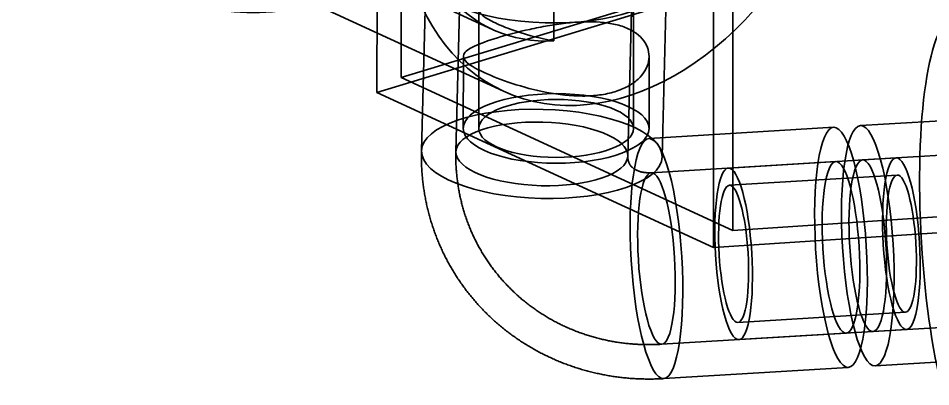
# Model space of a CAD drawing. Header units: millimetres. Extents: x 13 to 1054, y -1204 to 736.
# Drawn here: x 288.1 to 420.8, y -284.1 to -230.5 of the extents above; entities that cross this region are included whole.
import ezdxf

# ---------------------------------------------------------------- set-up
doc = ezdxf.new("R2010")
doc.units = ezdxf.units.MM
doc.layers.add('1', color=7, linetype='Continuous', true_color=0xffffff)

msp = doc.modelspace()

# ---------------------------------------------------------------- linework, layer by layer
at = {"layer": '1', "color": 151, "linetype": 'Continuous', "lineweight": 35}
for p, q in [((340.38, -98.51), (340.28, -241.28)), ((343.9, -100.97), (343.79, -239.1)), ((389.3, -121.08), (389.2, -263.84)), ((392.11, -123.21), (392.01, -261.34)), ((508.99, -188.79), (343.79, -239.1)), ((509.35, -189.78), (340.28, -241.28)), ((343.79, -239.1), (392.01, -261.34)), ((340.28, -241.28), (389.2, -263.84)), ((392.01, -261.34), (631.53, -245.31)), ((389.2, -263.84), (634.34, -247.44))]:
    msp.add_line(p, q, dxfattribs=at)
at = {"layer": '1', "color": 19, "linetype": 'Continuous', "lineweight": 35}
for p, q in [((366.02, -212.53), (366, -233.77)), ((321.74, -215.78), (357.08, -232.09)), ((322.06, -224.19), (358.67, -241.08)), ((355.1, -229.25), (355.09, -246.49)), ((377.59, -246.51), (377.6, -229.26)), ((352.85, -236.01), (352.84, -246.49)), ((379.84, -246.51), (379.85, -236.03))]:
    msp.add_line(p, q, dxfattribs=at)
at = {"layer": '1', "color": 27, "linetype": 'Continuous', "lineweight": 35}
for p, q in [((347.41, -224.21), (346.76, -249.75)), ((352.41, -224.34), (351.76, -249.88)), ((376.75, -250.52), (377.4, -224.98)), ((381.75, -250.64), (382.4, -225.11)), ((425.23, -245.2), (410.6, -246.09)), ((406.69, -246.32), (379.86, -247.95)), ((427.97, -250.04), (410.9, -251.08)), ((407, -251.31), (380.16, -252.94)), ((415.78, -250.78), (391.38, -252.26)), ((415.93, -253.28), (391.53, -254.76)), ((392.74, -274.72), (417.14, -273.24)), ((392.89, -277.21), (417.29, -275.74)), ((412.41, -276.03), (429.49, -275)), ((381.67, -277.89), (408.51, -276.27)), ((381.98, -282.88), (408.81, -281.26)), ((412.71, -281.02), (427.35, -280.14))]:
    msp.add_line(p, q, dxfattribs=at)
at = {"layer": '1', "color": 19, "linetype": 'Continuous', "lineweight": 35}
for centre, major_axis, ratio in [((321.35, -177.06), (20.95, 45.4), 0.718917), ((331.67, -181.82), (-20.95, -45.4), 0.718917), ((339.87, -185.6), (17.81, 38.59), 0.718917), ((376.47, -202.49), (17.81, 38.59), 0.718917), ((366.34, -246.5), (-13.5, 0.01), 0.374927), ((366.34, -246.5), (-11.25, 0.01), 0.374927)]:
    msp.add_ellipse(centre, major_axis=major_axis, ratio=ratio, dxfattribs=at)
msp.add_ellipse((371.74, -200.31), major_axis=(14.66, 31.78), ratio=0.718917, start_param=0.781862, end_param=3.499154, dxfattribs=at)
at = {"layer": '1', "color": 27, "linetype": 'Continuous', "lineweight": 35}
for centre, major_axis, ratio in [((364.91, -224.66), (17.49, -0.45), 0.370062), ((426.29, -262.67), (1.96, -32.44), 0.210751), ((364.26, -250.2), (17.49, -0.45), 0.370062), ((364.26, -250.2), (12.5, -0.32), 0.370062), ((407.75, -263.79), (-1.06, 17.47), 0.210751), ((411.65, -263.56), (1.06, -17.47), 0.210751), ((380.92, -265.42), (-1.06, 17.47), 0.210751), ((416.53, -263.26), (0.76, -12.48), 0.210751), ((407.75, -263.79), (-0.76, 12.48), 0.210751), ((411.65, -263.56), (0.76, -12.48), 0.210751), ((380.92, -265.42), (-0.76, 12.48), 0.210751), ((392.14, -264.74), (0.76, -12.48), 0.210751), ((416.53, -263.26), (-0.6, 9.98), 0.210751), ((392.14, -264.74), (-0.6, 9.98), 0.210751)]:
    msp.add_ellipse(centre, major_axis=major_axis, ratio=ratio, dxfattribs=at)
at = {"layer": '1', "color": 19, "linetype": 'Continuous', "lineweight": 35}
for points, knots in [([(377.43, -230.28), (377.63, -229.69), (377.65, -229.09), (377.36, -227.93), (377.05, -227.39), (375.62, -225.96), (374, -225.34), (370.08, -224.94), (367.76, -225.14), (363.27, -225.9), (361.03, -226.46), (357.48, -227.54), (356.17, -228.06), (354.91, -229.05), (354.96, -229.53), (356.05, -230.4), (356.57, -230.7), (357.92, -231.36), (358.73, -231.71), (361.49, -232.73), (363.72, -233.39), (366, -233.77)], [0, 0, 0, 0, 0.0625, 0.0625, 0.125, 0.125, 0.25, 0.25, 0.375, 0.375, 0.5, 0.5, 0.625, 0.625, 0.75, 0.75, 0.8125, 0.8125, 0.875, 0.875, 1, 1, 1, 1]), ([(374.87, -241.16), (374.17, -241.37), (373.43, -241.53), (371.87, -241.74), (371.03, -241.79), (368.49, -241.79), (366.7, -241.59), (363.22, -240.92), (361.5, -240.46), (358.41, -239.45), (357, -238.9), (355.32, -238.12), (354.82, -237.87), (353.99, -237.38), (353.66, -237.16), (352.9, -236.49), (352.74, -236.09), (353.01, -235.5), (353.18, -235.31), (353.69, -234.93), (354.04, -234.73), (355.29, -234.14), (356.45, -233.72), (359.19, -232.88), (360.8, -232.46), (363.34, -231.9), (364.22, -231.72), (365.97, -231.42), (366.85, -231.29), (369.48, -230.99), (371.17, -230.92), (373.52, -231.11), (374.26, -231.21), (375.62, -231.53), (376.26, -231.74), (377.94, -232.52), (378.79, -233.24), (379.79, -234.89), (379.95, -235.83), (379.6, -237.66), (379.07, -238.57), (377.82, -239.72), (377.32, -240.08), (376.19, -240.69), (375.56, -240.95), (374.87, -241.16)], [0, 0, 0, 0, 0.03125, 0.03125, 0.0625, 0.0625, 0.125, 0.125, 0.1875, 0.1875, 0.25, 0.25, 0.28125, 0.28125, 0.3125, 0.3125, 0.375, 0.375, 0.40625, 0.40625, 0.4375, 0.4375, 0.5, 0.5, 0.5625, 0.5625, 0.59375, 0.59375, 0.625, 0.625, 0.6875, 0.6875, 0.71875, 0.71875, 0.75, 0.75, 0.8125, 0.8125, 0.875, 0.875, 0.9375, 0.9375, 0.96875, 0.96875, 1, 1, 1, 1])]:
    msp.add_open_spline(points, degree=3, knots=knots, dxfattribs=at)
at = {"layer": '1', "color": 27, "linetype": 'Continuous', "lineweight": 35}
for points, knots in [([(379.86, -247.95), (379.85, -247.95), (379.84, -247.95), (379.82, -247.95), (379.83, -247.95), (379.85, -247.95), (379.89, -247.96), (379.94, -247.97), (380.02, -248), (380.12, -248.03), (380.23, -248.09), (380.36, -248.16), (380.5, -248.25), (380.65, -248.37), (380.81, -248.5), (380.96, -248.66), (381.11, -248.83), (381.23, -249), (381.3, -249.12), (381.33, -249.16)], [0, 0, 0, 0, 0.021162, 0.056782, 0.09612, 0.139303, 0.186429, 0.237569, 0.292756, 0.351969, 0.415128, 0.482071, 0.552548, 0.626215, 0.70264, 0.781318, 0.861693, 0.943182, 1, 1, 1, 1]), ([(381.33, -249.16), (381.34, -249.18), (381.39, -249.27), (381.47, -249.43), (381.57, -249.64), (381.64, -249.85), (381.69, -250.06), (381.73, -250.25), (381.75, -250.43), (381.75, -250.55), (381.75, -250.62), (381.75, -250.63)], [0, 0, 0, 0, 0.035031, 0.176159, 0.316064, 0.453663, 0.588028, 0.718275, 0.843581, 0.963218, 1, 1, 1, 1]), ([(346.76, -249.75), (346.76, -249.95), (346.75, -250.4), (346.75, -251.11), (346.77, -251.88), (346.81, -252.65), (346.87, -253.41), (346.94, -254.18), (347.04, -254.94), (347.15, -255.69), (347.28, -256.45), (347.42, -257.2), (347.59, -257.94), (347.77, -258.68), (347.97, -259.42), (348.18, -260.15), (348.42, -260.88), (348.67, -261.59), (348.93, -262.31), (349.22, -263.01), (349.52, -263.71), (349.83, -264.4), (350.16, -265.08), (350.51, -265.75), (350.88, -266.42), (351.26, -267.07), (351.65, -267.72), (352.06, -268.36), (352.49, -268.98), (352.93, -269.6), (353.39, -270.21), (353.86, -270.8), (354.34, -271.39), (354.84, -271.96), (355.35, -272.52), (355.87, -273.07), (356.41, -273.6), (356.96, -274.13), (357.53, -274.64), (358.1, -275.14), (358.69, -275.62), (359.29, -276.09), (359.9, -276.55), (360.52, -276.99), (361.15, -277.42), (361.8, -277.83), (362.45, -278.23), (363.11, -278.62), (363.79, -278.99), (364.47, -279.34), (365.16, -279.68), (365.86, -280), (366.57, -280.31), (367.28, -280.6), (368, -280.87), (368.73, -281.13), (369.47, -281.37), (370.21, -281.6), (370.96, -281.8), (371.72, -281.99), (372.48, -282.17), (373.24, -282.32), (374.01, -282.46), (374.78, -282.59), (375.56, -282.69), (376.34, -282.78), (377.12, -282.85), (377.9, -282.9), (378.69, -282.93), (379.48, -282.95), (380.27, -282.95), (381.05, -282.93), (381.61, -282.91), (381.92, -282.89), (381.98, -282.88)], [0, 0, 0, 0, 0.01074, 0.02489, 0.039032, 0.053162, 0.06728, 0.081387, 0.095483, 0.109568, 0.123643, 0.137708, 0.151763, 0.165809, 0.179846, 0.193875, 0.207896, 0.22191, 0.235918, 0.249919, 0.263915, 0.277906, 0.291893, 0.305877, 0.319857, 0.333835, 0.347811, 0.361787, 0.375761, 0.389736, 0.403711, 0.417688, 0.431667, 0.445648, 0.459633, 0.473621, 0.487614, 0.501612, 0.515616, 0.529626, 0.543643, 0.557667, 0.571699, 0.585739, 0.599788, 0.613846, 0.627914, 0.641992, 0.65608, 0.670179, 0.684289, 0.698411, 0.712544, 0.726688, 0.740845, 0.755013, 0.769194, 0.783387, 0.797592, 0.811809, 0.826039, 0.840281, 0.854535, 0.868801, 0.883078, 0.897368, 0.911669, 0.925982, 0.940305, 0.95464, 0.968985, 0.98334, 0.99698, 1, 1, 1, 1]), ([(351.76, -249.88), (351.76, -250.05), (351.75, -250.45), (351.75, -251.08), (351.77, -251.79), (351.81, -252.5), (351.87, -253.2), (351.95, -253.9), (352.04, -254.6), (352.15, -255.3), (352.28, -255.99), (352.43, -256.67), (352.59, -257.35), (352.77, -258.03), (352.97, -258.7), (353.18, -259.37), (353.42, -260.02), (353.66, -260.68), (353.93, -261.32), (354.21, -261.96), (354.51, -262.59), (354.82, -263.21), (355.15, -263.82), (355.5, -264.43), (355.86, -265.02), (356.24, -265.61), (356.63, -266.18), (357.04, -266.75), (357.46, -267.3), (357.9, -267.84), (358.34, -268.38), (358.81, -268.9), (359.29, -269.4), (359.78, -269.9), (360.28, -270.38), (360.79, -270.86), (361.32, -271.31), (361.86, -271.76), (362.42, -272.19), (362.98, -272.61), (363.55, -273.01), (364.14, -273.4), (364.74, -273.77), (365.34, -274.13), (365.96, -274.48), (366.58, -274.81), (367.22, -275.12), (367.86, -275.42), (368.51, -275.7), (369.17, -275.97), (369.84, -276.22), (370.51, -276.45), (371.19, -276.67), (371.88, -276.87), (372.57, -277.06), (373.27, -277.22), (373.97, -277.37), (374.68, -277.51), (375.39, -277.62), (376.11, -277.72), (376.83, -277.8), (377.55, -277.87), (378.28, -277.91), (379, -277.94), (379.73, -277.95), (380.46, -277.95), (381.11, -277.92), (381.51, -277.9), (381.67, -277.89)], [0, 0, 0, 0, 0.010744, 0.026095, 0.041436, 0.056763, 0.072077, 0.087377, 0.102664, 0.117939, 0.133201, 0.148453, 0.163693, 0.178922, 0.194142, 0.209353, 0.224555, 0.23975, 0.254938, 0.270119, 0.285296, 0.300467, 0.315635, 0.3308, 0.345964, 0.361125, 0.376287, 0.391448, 0.406611, 0.421776, 0.436944, 0.452115, 0.467291, 0.482472, 0.49766, 0.512854, 0.528056, 0.543266, 0.558485, 0.573714, 0.588953, 0.604202, 0.619463, 0.634736, 0.650021, 0.665319, 0.68063, 0.695954, 0.711292, 0.726643, 0.742008, 0.757388, 0.772781, 0.788189, 0.803611, 0.819047, 0.834496, 0.84996, 0.865437, 0.880928, 0.896432, 0.911949, 0.927478, 0.94302, 0.958573, 0.974139, 0.989715, 1, 1, 1, 1]), ([(380.16, -252.94), (380.13, -252.94), (380.02, -252.95), (379.84, -252.95), (379.61, -252.95), (379.39, -252.93), (379.18, -252.91), (378.97, -252.88), (378.78, -252.84), (378.59, -252.79), (378.41, -252.73), (378.24, -252.67), (378.08, -252.6), (377.93, -252.53), (377.79, -252.45), (377.65, -252.36), (377.53, -252.27), (377.42, -252.18), (377.31, -252.08), (377.21, -251.96), (377.11, -251.84), (377.02, -251.7), (376.95, -251.56), (376.88, -251.41), (376.84, -251.26), (376.8, -251.12), (376.78, -250.97), (376.76, -250.81), (376.75, -250.66), (376.75, -250.56), (376.75, -250.52)], [0, 0, 0, 0, 0.009521, 0.035212, 0.061192, 0.087594, 0.114476, 0.141902, 0.169944, 0.198687, 0.228224, 0.258667, 0.290143, 0.322807, 0.356845, 0.392487, 0.430023, 0.469827, 0.512394, 0.558378, 0.608602, 0.663819, 0.723448, 0.773562, 0.81904, 0.860822, 0.899664, 0.936127, 0.974314, 1, 1, 1, 1])]:
    msp.add_open_spline(points, degree=3, knots=knots, dxfattribs=at)

doc.saveas('drawing.dxf')
